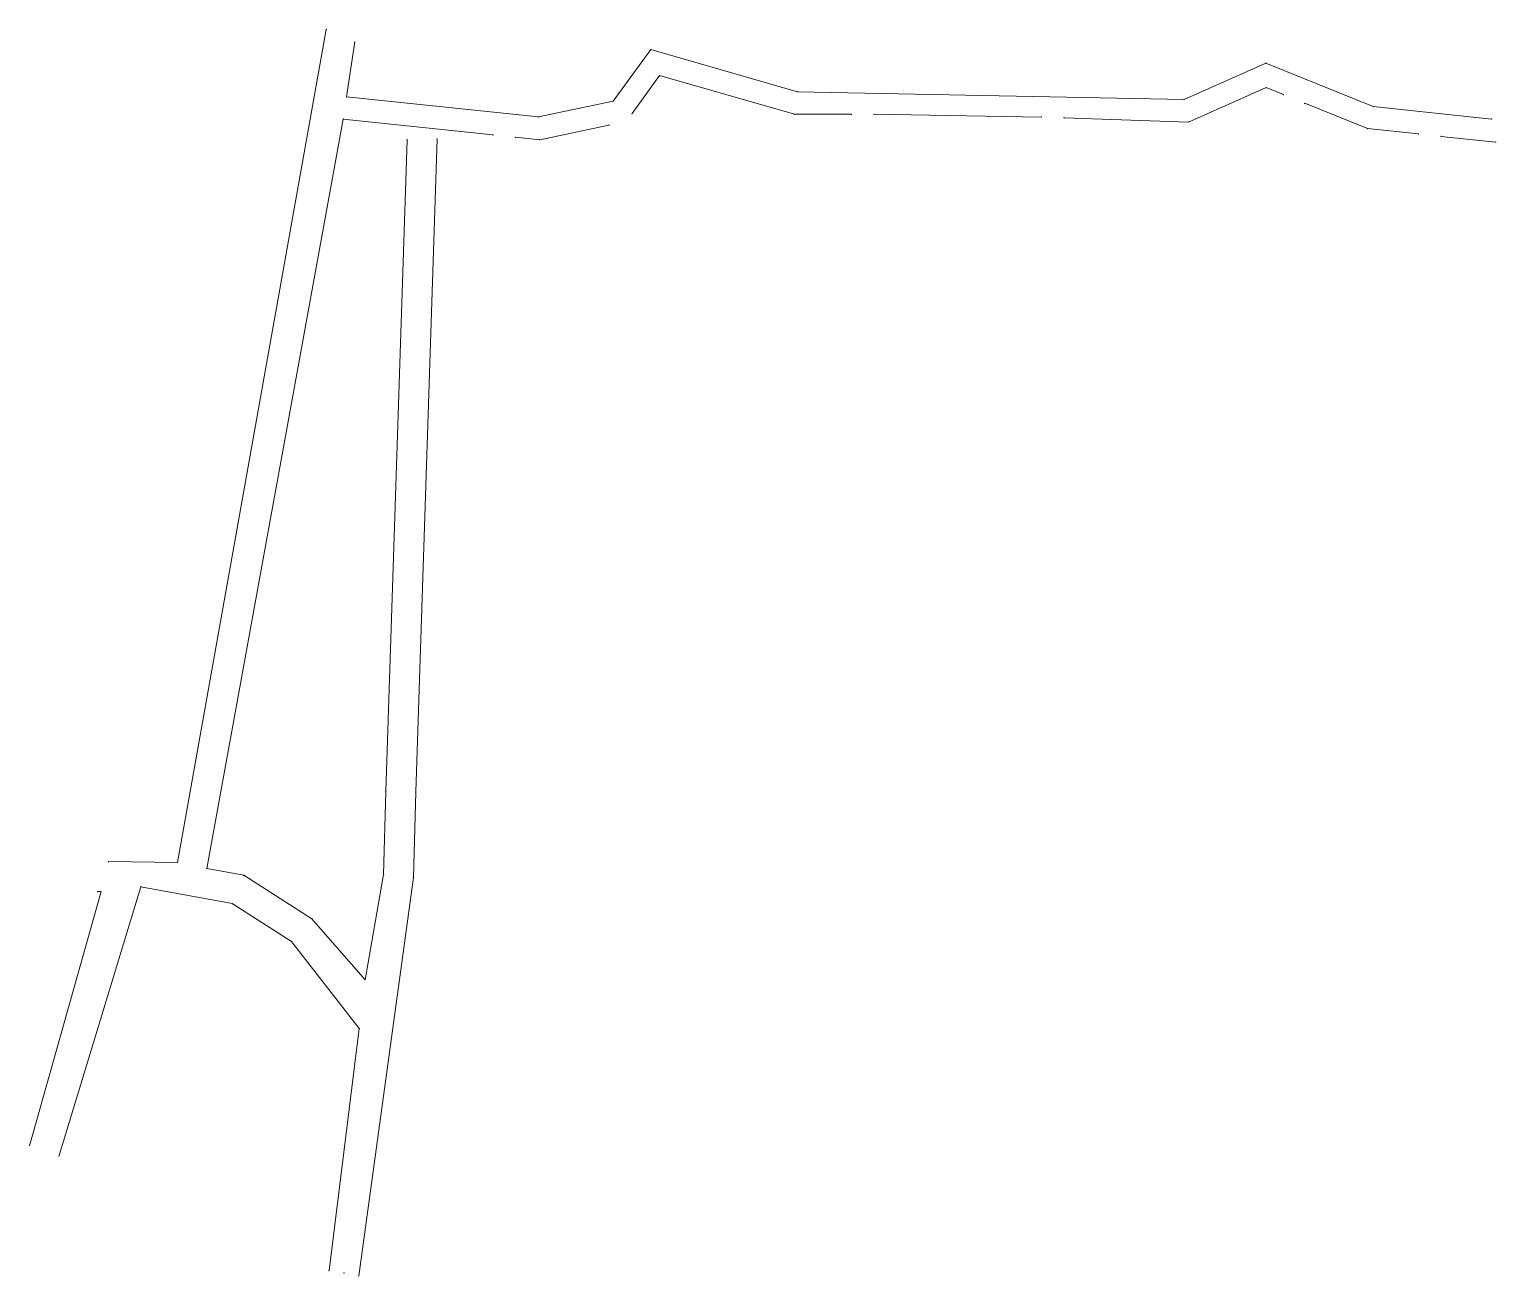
# Model space of a CAD drawing. Header units: millimetres. Extents: x 408928 to 409124, y 4589858 to 4590024.
import ezdxf

# ---------------------------------------------------------------- set-up
doc = ezdxf.new("R2010")
doc.units = ezdxf.units.MM
for name, color, linetype, lineweight in [('INIT_COORD', 5, 'Continuous', 0), ('OTOCAD_100_LAGiMi', 151, 'Continuous', 0), ('OTOCAD_AKALiN', 3, 'Continuous', 0), ('OTOCAD_DESENDRE', 1, 'Continuous', 0), ('OTOCAD_NOKTA', 40, 'Continuous', 0), ('OTOCAD_OZKAN', 6, 'Continuous', 0)]:
    doc.layers.add(name, color=color, linetype=linetype, lineweight=lineweight)

msp = doc.modelspace()

# ---------------------------------------------------------------- linework, layer by layer
at = {"layer": 'INIT_COORD'}
msp.add_point((408970.16, 4589858.59, 100), dxfattribs=at)
at = {"layer": 'OTOCAD_100_LAGiMi', "lineweight": 0}
for p, q in [((408967.82, 4590024.21, 100), (408947.99, 4589913.28, 100)), ((408970.53, 4590015.22, 100), (408971.62, 4590022.54, 100)), ((408951.91, 4589912.49, 100), (408970.08, 4590012.25, 100)), ((408975.44, 4589911.68, 100), (408975.74, 4589922.79, 100)), ((408979.74, 4589922.67, 100), (408979.43, 4589911.28, 100)), ((408951.91, 4589912.49, 100), (408956.84, 4589911.58, 100)), ((408956.84, 4589911.58, 100), (408965.9, 4589905.79, 100)), ((408979.43, 4589911.28, 100), (408972.14, 4589858.25, 100)), ((408972.99, 4589897.66, 100), (408975.44, 4589911.68, 100)), ((408955.29, 4589907.8, 100), (408943.14, 4589910.05, 100)), ((408963.21, 4589902.77, 100), (408955.29, 4589907.8, 100)), ((408965.9, 4589905.79, 100), (408972.99, 4589897.66, 100)), ((408972.21, 4589891.18, 100), (408963.21, 4589902.77, 100)), ((408968.19, 4589858.93, 100), (408972.21, 4589891.18, 100))]:
    msp.add_line(p, q, dxfattribs=at)
at = {"layer": 'OTOCAD_AKALiN', "lineweight": 0}
for p, q in [((408947.99, 4589913.28, 100), (408938.84, 4589913.39, 100)), ((408937.84, 4589909.4, 100), (408928.28, 4589875.54, 145)), ((408932.19, 4589874.12, 145), (408943.14, 4589910.05, 100)), ((408937.4, 4589909.4, 100), (408937.84, 4589909.4, 100)), ((408943.14, 4589910.05, 100), (408955.29, 4589907.8, 100))]:
    msp.add_line(p, q, dxfattribs=at)
at = {"layer": 'OTOCAD_DESENDRE', "lineweight": 0}
for p, q in [((408978.57, 4590009.51, 145), (408975.74, 4589922.79, 100)), ((408979.74, 4589922.67, 100), (408982.58, 4590009.61, 145))]:
    msp.add_line(p, q, dxfattribs=at)
at = {"layer": 'OTOCAD_NOKTA', "lineweight": 0}
for p in [(408967.82, 4590024.21, 100), (408971.62, 4590022.54, 100), (409011.02, 4590021.51, 100), (409092.91, 4590019.71, 100), (409012.21, 4590018.05, 100), (409030.57, 4590015.91, 100), (409092.97, 4590016.45, 100), (408970.53, 4590015.22, 100), (409006.04, 4590014.66, 100), (409082.05, 4590014.87, 100), (409095.27, 4590015.52, 100), (409098.11, 4590014.37, 100), (409107.22, 4590013.93, 100), (408970.08, 4590012.25, 100), (408996.08, 4590012.54, 100), (409008.55, 4590013, 100), (409030.15, 4590012.91, 100), (409037.75, 4590012.91, 100), (409040.75, 4590012.91, 100), (409063.03, 4590012.53, 100), (409066.03, 4590012.43, 100), (409082.64, 4590011.85, 100), (409122.99, 4590012.27, 100), (408990.01, 4590010.16, 100), (409005.46, 4590011.47, 100), (409106.48, 4590010.99, 100), (409113.24, 4590010.28, 100), (409116.23, 4590009.96, 100), (408978.57, 4590009.51, 145), (408982.58, 4590009.61, 145), (408993, 4590009.84, 100), (408996.24, 4590009.5, 100), (409123.53, 4590009.2, 100), (408975.74, 4589922.79, 100), (408979.74, 4589922.67, 100), (408938.84, 4589913.39, 100), (408947.99, 4589913.28, 100), (408951.91, 4589912.49, 100), (408956.84, 4589911.58, 100), (408975.44, 4589911.68, 100), (408979.43, 4589911.28, 100), (408937.4, 4589909.4, 100), (408937.84, 4589909.4, 100), (408943.14, 4589910.05, 100), (408955.29, 4589907.8, 100), (408965.9, 4589905.79, 100), (408963.21, 4589902.77, 100), (408972.99, 4589897.66, 100), (408972.21, 4589891.18, 100), (408968.19, 4589858.93, 100), (408972.14, 4589858.25, 100)]:
    msp.add_point(p, dxfattribs=at)
at = {"layer": 'OTOCAD_OZKAN', "lineweight": 0}
for p, q in [((409006.04, 4590014.66, 100), (409011.02, 4590021.51, 100)), ((409011.02, 4590021.51, 100), (409030.57, 4590015.91, 100)), ((409082.05, 4590014.87, 100), (409092.91, 4590019.71, 100)), ((409092.91, 4590019.71, 100), (409107.22, 4590013.93, 100)), ((409008.55, 4590013, 100), (409012.21, 4590018.05, 100)), ((409012.21, 4590018.05, 100), (409030.15, 4590012.91, 100)), ((409030.57, 4590015.91, 100), (409082.05, 4590014.87, 100)), ((409092.97, 4590016.45, 100), (409082.64, 4590011.85, 100)), ((409095.27, 4590015.52, 100), (409092.97, 4590016.45, 100)), ((408970.53, 4590015.22, 100), (408996.08, 4590012.54, 100)), ((408996.08, 4590012.54, 100), (409006.04, 4590014.66, 100)), ((409106.48, 4590010.99, 100), (409098.11, 4590014.37, 100)), ((409107.22, 4590013.93, 100), (409122.99, 4590012.27, 100)), ((408990.01, 4590010.16, 100), (408970.08, 4590012.25, 100)), ((409030.15, 4590012.91, 100), (409037.75, 4590012.91, 100)), ((409063.03, 4590012.53, 100), (409040.75, 4590012.91, 100)), ((409082.64, 4590011.85, 100), (409066.03, 4590012.43, 100)), ((408996.24, 4590009.5, 100), (409005.46, 4590011.47, 100)), ((409113.24, 4590010.28, 100), (409106.48, 4590010.99, 100)), ((409123.53, 4590009.2, 100), (409116.23, 4590009.96, 100)), ((408993, 4590009.84, 100), (408996.24, 4590009.5, 100))]:
    msp.add_line(p, q, dxfattribs=at)

doc.saveas('drawing.dxf')
